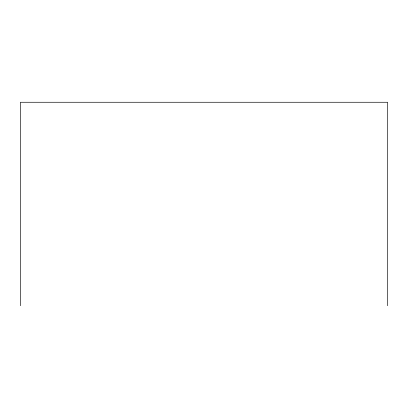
<?xml version="1.0" encoding="UTF-8"?>
<svg xmlns="http://www.w3.org/2000/svg" width="408" height="408" viewBox="0 0 408 408"><rect width="100%" height="100%" fill="white"/><g stroke="black" fill="none" stroke-linecap="round" stroke-linejoin="round"><path stroke-width="0.61" d="M387.6 305.735L387.6 102.265L20.4 102.265L20.4 305.735"/></g></svg>
